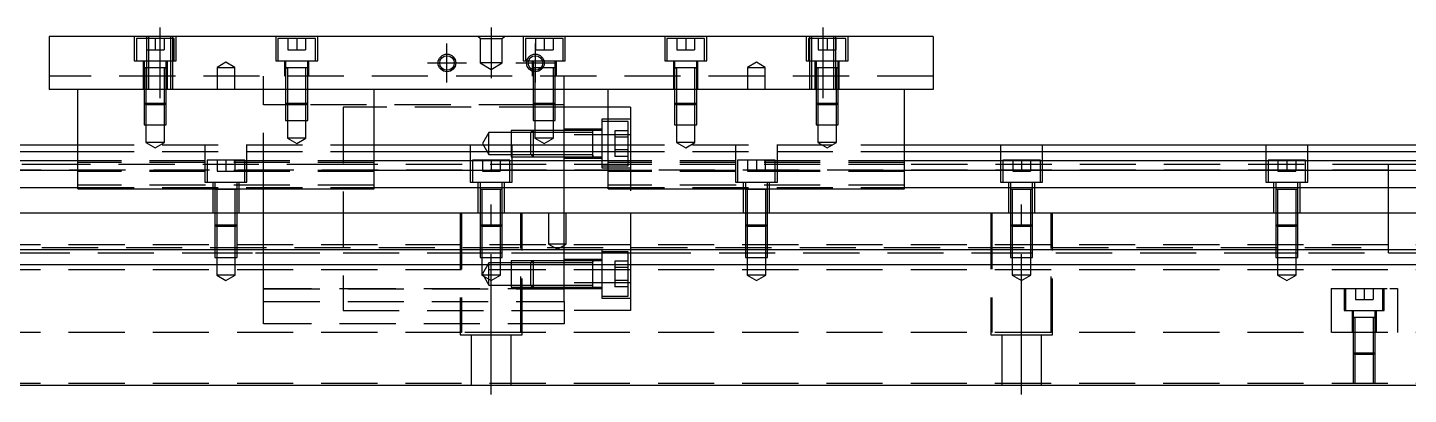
# Model space of a CAD drawing. Extents: x -20 to 746, y -277 to 102.
# Drawn here: x 155.1 to 467.5, y -239 to -156 of the extents above; entities that cross this region are included whole.
import ezdxf

# ---------------------------------------------------------------- set-up
doc = ezdxf.new("R2010")
doc.units = 0
doc.linetypes.add('CENTER', pattern=[50.8, 31.75, -6.35, 6.35, -6.35])
doc.linetypes.add('DASHED', pattern=[19.05, 12.7, -6.35])
doc.layers.get('0').update_dxf_attribs({"linetype": 'CONTINUOUS'})
doc.layers.add('CENTER', color=1, linetype='CENTER')

msp = doc.modelspace()

# ---------------------------------------------------------------- linework, layer by layer
at = {"color": 7, "linetype": 'CONTINUOUS'}
for p, q in [((360, -158.03), (160, -158.03)), ((160, -158.03), (160, -170.03)), ((360, -158.03), (360, -170.03)), ((269.9, -165.13), (269.9, -165.676966)), ((271.67033, -165.13), (271.229838, -165.13)), ((269.9, -165.676966), (269.9, -166.027498)), ((360, -170.03), (160, -170.03)), ((166.5, -192.53), (166.5, -170.03)), ((233.5, -192.53), (233.5, -170.03)), ((276.5, -182.53), (276.5, -170.03)), ((286.5, -192.53), (286.5, -170.03)), ((353.5, -192.53), (353.5, -170.03)), ((286.5, -174.03), (276.5, -174.03)), ((0, -182.53), (166.5, -182.53)), ((0, -184.069608), (166.5, -184.069608)), ((233.5, -182.53), (286.5, -182.53)), ((233.5, -184.069608), (286.5, -184.069608)), ((353.5, -182.53), (520, -182.53)), ((353.5, -184.069608), (520, -184.069608)), ((166.5, -186.15154), (0, -186.15154)), ((286.5, -186.15154), (233.5, -186.15154)), ((520, -186.15154), (353.5, -186.15154)), ((166.5, -188.366666), (0, -188.366666)), ((286.5, -188.366666), (233.5, -188.366666)), ((520, -188.366666), (353.5, -188.366666)), ((0, -192.211934), (166.5, -192.211934)), ((166.5, -192.53), (233.5, -192.53)), ((233.5, -192.211934), (286.5, -192.211934)), ((286.5, -192.53), (353.5, -192.53)), ((353.5, -192.211934), (520, -192.211934)), ((520, -198.03), (0, -198.03)), ((520, -206.33), (0, -206.33)), ((520, -209.73), (0, -209.73)), ((520, -237.03), (0, -237.03))]:
    msp.add_line(p, q, dxfattribs=at)
at = {"color": 3, "linetype": 'DASHED'}
for p, q in [((179.25, -158.03), (179.25, -163.53)), ((188.25, -158.53), (179.75, -158.53)), ((179.75, -158.53), (179.75, -163.53)), ((182, -158.53), (182, -161.03)), ((182.000006, -158.03), (182.000006, -170.03)), ((182.5, -158.03), (182.5, -170.03)), ((184, -158.53), (184, -161.03)), ((186, -158.53), (186, -161.03)), ((187.5, -170.03), (187.5, -158.03)), ((187.999994, -170.03), (187.999994, -158.03)), ((188.25, -163.53), (188.25, -158.53)), ((188.75, -163.53), (188.75, -158.03)), ((211.25, -158.03), (211.25, -163.53)), ((212.999994, -158.53), (211.75, -158.53)), ((211.75, -158.53), (211.75, -163.53)), ((220.25, -158.53), (212.999994, -158.53)), ((214, -158.53), (214, -161.03)), ((216, -158.53), (216, -161.03)), ((218, -158.53), (218, -161.03)), ((220.25, -163.53), (220.25, -158.53)), ((220.75, -163.53), (220.75, -158.03)), ((257.5, -158.53), (257, -158.03)), ((257.5, -158.53), (257.5, -164.03)), ((257.5, -158.53), (262.5, -158.53)), ((262.5, -158.53), (263, -158.03)), ((262.5, -164.03), (262.5, -158.53)), ((267.25, -158.03), (267.25, -163.53)), ((276.25, -158.53), (267.75, -158.53)), ((267.75, -158.53), (267.75, -163.53)), ((270, -158.53), (270, -161.03)), ((272, -158.53), (272, -161.03)), ((274, -158.53), (274, -161.03)), ((276.25, -163.53), (276.25, -158.53)), ((276.75, -163.53), (276.75, -158.03)), ((299.25, -158.03), (299.25, -163.53)), ((308.25, -158.53), (299.75, -158.53)), ((299.75, -158.53), (299.75, -163.53)), ((302, -158.53), (302, -161.03)), ((304, -158.53), (304, -161.03)), ((306, -158.53), (306, -161.03)), ((308.25, -163.53), (308.25, -158.53)), ((308.75, -163.53), (308.75, -158.03)), ((331.25, -158.03), (331.25, -163.53)), ((340.25, -158.53), (331.75, -158.53)), ((331.75, -158.53), (331.75, -163.53)), ((332.000006, -158.03), (332.000006, -170.03)), ((332.5, -158.03), (332.5, -170.03)), ((334, -158.53), (334, -161.03)), ((336, -158.53), (336, -161.03)), ((337.5, -170.03), (337.5, -158.03)), ((337.999994, -170.03), (337.999994, -158.03)), ((338, -158.53), (338, -161.03)), ((340.25, -163.53), (340.25, -158.53)), ((340.75, -163.53), (340.75, -158.03)), ((182, -161.03), (184, -161.03)), ((184, -161.03), (186, -161.03)), ((214, -161.03), (216, -161.03)), ((216, -161.03), (218, -161.03)), ((270, -161.03), (272, -161.03)), ((272, -161.03), (274, -161.03)), ((302, -161.03), (304, -161.03)), ((304, -161.03), (306, -161.03)), ((334, -161.03), (336, -161.03)), ((336, -161.03), (338, -161.03)), ((179.25, -163.53), (188.75, -163.53)), ((181.25, -163.53), (181.25, -170.03)), ((181.5, -163.53), (181.5, -165.13)), ((181.5, -165.125), (181.5, -165.13)), ((181.5, -165.13), (181.757448, -165.13)), ((181.757468, -165.13), (181.5, -165.13)), ((181.5, -165.13), (181.5, -165.135)), ((181.5, -165.13), (181.5, -170.02998)), ((186.242552, -165.13), (181.757468, -165.13)), ((181.9, -165.13), (181.9, -170.02998)), ((186.1, -170.02998), (186.1, -165.13)), ((186.5, -165.13), (186.242552, -165.13)), ((186.242602, -165.13), (186.5, -165.13)), ((186.5, -165.13), (186.5, -163.53)), ((186.5, -165.13), (186.5, -165.125)), ((186.5, -165.135), (186.5, -165.13)), ((186.5, -170.02998), (186.5, -165.13)), ((186.75, -170.03), (186.75, -163.53)), ((200, -163.8753), (198, -165.03)), ((198, -165.03), (200, -165.03)), ((198, -165.03), (198, -170.03)), ((202, -165.03), (200, -163.8753)), ((200, -165.03), (202, -165.03)), ((202, -170.03), (202, -165.03)), ((211.25, -163.53), (220.75, -163.53)), ((213.25, -163.53), (213.25, -167.03)), ((213.5, -163.53), (213.5, -165.13)), ((213.5, -165.125), (213.5, -165.13)), ((213.5, -165.13), (213.757448, -165.13)), ((213.757468, -165.13), (213.5, -165.13)), ((213.5, -165.13), (213.5, -165.135)), ((213.5, -165.13), (213.5, -167.02998)), ((218.5, -165.13), (213.757468, -165.13)), ((213.9, -165.13), (213.9, -167.02998)), ((218.1, -167.02998), (218.1, -165.13)), ((218.5, -165.13), (218.5, -163.53)), ((218.5, -165.13), (218.5, -165.125)), ((218.5, -165.135), (218.5, -165.13)), ((218.5, -167.02998), (218.5, -165.13)), ((218.75, -167.03), (218.75, -163.53)), ((262.5, -164.03), (257.5, -164.03)), ((257.5, -164.03), (260, -165.473376)), ((260, -165.473376), (262.5, -164.03)), ((267.25, -163.53), (276.75, -163.53)), ((269.25, -163.53), (269.25, -167.03)), ((269.5, -163.53), (269.5, -165.13)), ((269.5, -165.125), (269.5, -165.13)), ((269.757468, -165.13), (269.5, -165.13)), ((269.5, -165.13), (269.5, -165.135)), ((269.5, -165.13), (269.5, -165.602418)), ((271.229562, -165.13), (269.757468, -165.13)), ((271.669968, -165.13), (271.229562, -165.13)), ((274.242552, -165.13), (271.669968, -165.13)), ((274.1, -167.02998), (274.1, -165.13)), ((274.5, -165.13), (274.242552, -165.13)), ((274.5, -165.13), (274.5, -163.53)), ((274.5, -165.13), (274.5, -165.125)), ((274.5, -165.135), (274.5, -165.13)), ((274.5, -167.02998), (274.5, -165.13)), ((274.75, -167.03), (274.75, -163.53)), ((299.25, -163.53), (308.75, -163.53)), ((301.25, -163.53), (301.25, -170.03)), ((301.5, -163.53), (301.5, -165.13)), ((301.5, -165.125), (301.5, -165.13)), ((301.5, -165.13), (301.757448, -165.13)), ((301.757468, -165.13), (301.5, -165.13)), ((301.5, -165.13), (301.5, -165.135)), ((301.5, -165.13), (301.5, -170.02998)), ((306.242552, -165.13), (301.757468, -165.13)), ((301.9, -165.13), (301.9, -170.02998)), ((306.1, -170.02998), (306.1, -165.13)), ((306.5, -165.13), (306.242552, -165.13)), ((306.242602, -165.13), (306.5, -165.13)), ((306.5, -165.13), (306.5, -163.53)), ((306.5, -165.13), (306.5, -165.125)), ((306.5, -165.135), (306.5, -165.13)), ((306.5, -170.02998), (306.5, -165.13)), ((306.75, -170.03), (306.75, -163.53)), ((320, -163.8753), (318, -165.03)), ((318, -165.03), (320, -165.03)), ((318, -165.03), (318, -170.03)), ((322, -165.03), (320, -163.8753)), ((320, -165.03), (322, -165.03)), ((322, -170.03), (322, -165.03)), ((331.25, -163.53), (340.75, -163.53)), ((333.25, -163.53), (333.25, -170.03)), ((333.5, -163.53), (333.5, -165.13)), ((333.5, -165.125), (333.5, -165.13)), ((333.5, -165.13), (333.757448, -165.13)), ((333.757468, -165.13), (333.5, -165.13)), ((333.5, -165.13), (333.5, -165.135)), ((333.5, -165.13), (333.5, -170.02998)), ((338.242552, -165.13), (333.757468, -165.13)), ((333.9, -165.13), (333.9, -170.02998)), ((338.1, -170.02998), (338.1, -165.13)), ((338.5, -165.13), (338.242552, -165.13)), ((338.242602, -165.13), (338.5, -165.13)), ((338.5, -165.13), (338.5, -163.53)), ((338.5, -165.13), (338.5, -165.125)), ((338.5, -165.135), (338.5, -165.13)), ((338.5, -170.02998), (338.5, -165.13)), ((338.75, -170.03), (338.75, -163.53)), ((360, -167.03), (160, -167.03)), ((208.5, -170.03), (208.5, -167.03)), ((213.5, -167.03), (213.5, -173.13)), ((213.500006, -167.03), (213.500006, -173.13)), ((213.9, -167.03), (213.9, -173.53)), ((218.1, -173.53), (218.1, -167.03)), ((218.499994, -173.13), (218.499994, -167.03)), ((218.5, -173.13), (218.5, -167.03)), ((269.5, -165.602418), (269.5, -165.966492)), ((269.5, -165.966492), (269.5, -167.02998)), ((269.5, -167.03), (269.5, -173.13)), ((269.500006, -167.03), (269.500006, -173.13)), ((269.9, -166.027498), (269.9, -167.02998)), ((269.9, -167.03), (269.9, -173.53)), ((274.1, -170.03), (274.1, -167.03)), ((274.499994, -170.03), (274.499994, -167.03)), ((274.5, -170.03), (274.5, -167.03)), ((276.5, -170.03), (276.5, -167.03)), ((181.5, -170.03), (181.5, -173.13)), ((181.500006, -170.03), (181.500006, -173.130006)), ((181.9, -170.03), (181.9, -173.53)), ((186.1, -173.53), (186.1, -170.03)), ((186.499994, -173.130006), (186.499994, -170.03)), ((186.5, -173.13), (186.5, -170.03)), ((208.5, -192.53), (208.5, -170.03)), ((274.1, -173.53), (274.1, -170.03)), ((274.499994, -173.130006), (274.499994, -170.03)), ((274.5, -173.13), (274.5, -170.03)), ((301.5, -170.03), (301.5, -173.13)), ((301.500006, -170.03), (301.500006, -173.130006)), ((301.9, -170.03), (301.9, -173.53)), ((306.1, -173.53), (306.1, -170.03)), ((306.499994, -173.130006), (306.499994, -170.03)), ((306.5, -173.13), (306.5, -170.03)), ((333.5, -170.03), (333.5, -173.13)), ((333.500006, -170.03), (333.500006, -173.130006)), ((333.9, -170.03), (333.9, -173.53)), ((338.1, -173.53), (338.1, -170.03)), ((338.499994, -173.130006), (338.499994, -170.03)), ((338.5, -173.13), (338.5, -170.03)), ((181.5, -173.13), (186.5, -173.13)), ((181.5, -173.13), (181.9, -173.53)), ((181.500006, -173.13002), (181.500006, -178.03)), ((186.1, -173.53), (181.9, -173.53)), ((181.9, -173.53002), (181.9, -178.03)), ((186.1, -173.53), (186.5, -173.13)), ((186.1, -178.03), (186.1, -173.53002)), ((186.499994, -178.03), (186.499994, -173.13002)), ((213.9, -173.53), (208.5, -173.53)), ((213.5, -173.13), (218.5, -173.13)), ((213.5, -173.13), (213.9, -173.53)), ((213.500006, -173.13002), (213.500006, -177.03)), ((218.1, -173.53), (213.9, -173.53)), ((213.9, -173.53002), (213.9, -177.03)), ((218.1, -173.53), (218.5, -173.13)), ((269.9, -173.53), (218.1, -173.53)), ((218.1, -177.03), (218.1, -173.53002)), ((218.499994, -177.03), (218.499994, -173.13002)), ((226.5, -174.03), (226.5, -220.03)), ((274.499994, -174.03), (226.5, -174.03)), ((269.5, -173.13), (274.5, -173.13)), ((269.5, -173.13), (269.9, -173.53)), ((269.500006, -173.13002), (269.500006, -177.03)), ((274.1, -173.53), (269.9, -173.53)), ((269.9, -173.53002), (269.9, -177.03)), ((274.1, -173.53), (274.5, -173.13)), ((276.5, -173.53), (274.1, -173.53)), ((274.1, -177.03), (274.1, -173.53002)), ((274.499994, -177.03), (274.499994, -173.13002)), ((276.5, -174.03), (274.499994, -174.03)), ((291.5, -174.03), (286.5, -174.03)), ((291.5, -174.03), (291.5, -180.2968)), ((301.5, -173.13), (306.5, -173.13)), ((301.5, -173.13), (301.9, -173.53)), ((301.500006, -173.13002), (301.500006, -178.03)), ((306.1, -173.53), (301.9, -173.53)), ((301.9, -173.53002), (301.9, -178.03)), ((306.1, -173.53), (306.5, -173.13)), ((306.1, -178.03), (306.1, -173.53002)), ((306.499994, -178.03), (306.499994, -173.13002)), ((333.5, -173.13), (338.5, -173.13)), ((333.5, -173.13), (333.9, -173.53)), ((333.500006, -173.13002), (333.500006, -178.03)), ((338.1, -173.53), (333.9, -173.53)), ((333.9, -173.53002), (333.9, -178.03)), ((338.1, -173.53), (338.5, -173.13)), ((338.1, -178.03), (338.1, -173.53002)), ((338.499994, -178.03), (338.499994, -173.13002)), ((181.500006, -178.03), (186.499994, -178.03)), ((181.9, -178.03), (181.9, -182.03)), ((186.1, -182.03), (186.1, -178.03)), ((213.500006, -177.03), (218.499994, -177.03)), ((213.9, -177.03), (213.9, -181.03)), ((218.1, -181.03), (218.1, -177.03)), ((269.500006, -177.03), (274.499994, -177.03)), ((269.9, -177.03), (269.9, -181.03)), ((274.1, -181.03), (274.1, -177.03)), ((285, -176.78), (285, -187.78)), ((291.5, -176.78), (285, -176.78)), ((287.499994, -177.28), (285, -177.28)), ((291, -177.28), (287.499994, -177.28)), ((291, -187.28), (291, -177.28)), ((301.500006, -178.03), (306.499994, -178.03)), ((301.9, -178.03), (301.9, -182.03)), ((306.1, -182.03), (306.1, -178.03)), ((333.500006, -178.03), (338.499994, -178.03)), ((333.9, -178.03), (333.9, -182.03)), ((338.1, -182.03), (338.1, -178.03)), ((218.1, -181.03), (213.9, -181.03)), ((213.9, -181.03), (216, -182.242436)), ((216, -182.242436), (218.1, -181.03)), ((259.5, -179.78), (258.056624, -182.28)), ((259.5, -184.78), (259.5, -179.78)), ((264.5, -179.78), (259.5, -179.78)), ((264.5, -179.280006), (264.5, -185.279994)), ((269.49998, -179.280006), (264.5, -179.280006)), ((268.99998, -179.78), (264.5, -179.78)), ((269.5, -179.28), (269, -179.78)), ((269, -184.78), (269, -179.78)), ((276.5, -179.78), (269, -179.78)), ((269.5, -179.28), (269.5, -185.28)), ((276.5, -179.28), (269.5, -179.28)), ((276.5, -179.280006), (269.5, -179.280006)), ((274.1, -181.03), (269.9, -181.03)), ((269.9, -181.03), (272, -182.242436)), ((272, -182.242436), (274.1, -181.03)), ((285, -178.98), (276.5, -178.98)), ((291.5, -180.2968), (276.5, -180.2968)), ((283.005, -179.28), (276.50002, -179.28)), ((283, -179.78), (276.50002, -179.78)), ((285, -179.28), (282.995, -179.28)), ((283, -179.78), (283, -179.279994)), ((283, -182.28), (283, -179.279994)), ((283, -185.280006), (283, -179.279994)), ((283, -184.78), (283, -179.78)), ((288, -179.393248), (288, -180.836624)), ((291, -179.393248), (288, -179.393248)), ((291, -180.836624), (288, -180.836624)), ((288, -180.836624), (288, -183.723376)), ((291.5, -180.2968), (291.5, -198.03)), ((166.5, -182.53), (233.5, -182.53)), ((166.5, -184.069608), (233.5, -184.069608)), ((186.1, -182.03), (181.9, -182.03)), ((181.9, -182.03), (184, -183.242436)), ((184, -183.242436), (186.1, -182.03)), ((195.25, -182.53), (195.25, -191.03)), ((204.75, -191.03), (204.75, -182.53)), ((255.25, -182.53), (255.25, -191.03)), ((258.056624, -182.28), (259.5, -184.78)), ((264.75, -191.03), (264.75, -182.53)), ((276.5, -192.53), (276.5, -182.53)), ((283, -184.930204), (283, -182.031394)), ((286.5, -182.53), (353.5, -182.53)), ((286.5, -184.069608), (353.5, -184.069608)), ((291, -183.723376), (288, -183.723376)), ((288, -183.723376), (288, -185.166752)), ((306.1, -182.03), (301.9, -182.03)), ((301.9, -182.03), (304, -183.242436)), ((304, -183.242436), (306.1, -182.03)), ((315.25, -182.53), (315.25, -191.03)), ((324.75, -191.03), (324.75, -182.53)), ((338.1, -182.03), (333.9, -182.03)), ((333.9, -182.03), (336, -183.242436)), ((336, -183.242436), (338.1, -182.03)), ((375.25, -182.53), (375.25, -191.03)), ((384.75, -191.03), (384.75, -182.53)), ((435.25, -182.53), (435.25, -191.03)), ((444.75, -191.03), (444.75, -182.53)), ((166.5, -187.03), (28, -187.03)), ((233.5, -186.15154), (166.5, -186.15154)), ((233.5, -186.55668), (166.5, -186.55668)), ((226.49998, -187.03), (166.5, -187.03)), ((204.25, -186.03), (195.75, -186.03)), ((195.75, -186.03), (195.75, -191.03)), ((198, -186.03), (198, -188.53)), ((200, -186.03), (200, -188.53)), ((202, -186.03), (202, -188.53)), ((204.25, -191.03), (204.25, -186.03)), ((291.5, -187.03), (226.5, -187.03)), ((264.25, -186.03), (255.75, -186.03)), ((255.75, -186.03), (255.75, -191.03)), ((258, -186.03), (258, -188.53)), ((259.5, -184.78), (264.5, -184.78)), ((260, -186.03), (260, -188.53)), ((262, -186.03), (262, -188.53)), ((264.25, -191.03), (264.25, -186.03)), ((264.5, -184.78), (268.99998, -184.78)), ((264.5, -185.279994), (269.49998, -185.279994)), ((269, -184.78), (269.5, -185.28)), ((269, -184.78), (276.5, -184.78)), ((269.5, -185.279994), (276.5, -185.279994)), ((269.5, -185.28), (276.5, -185.28)), ((276.5, -185.58), (285, -185.58)), ((276.50002, -184.78), (283, -184.78)), ((276.50002, -185.28), (283.005, -185.28)), ((282.995, -185.28), (285, -185.28)), ((283, -185.280006), (283, -184.78)), ((283, -185.28), (283, -184.930204)), ((283, -184.930204), (283, -185.28)), ((285, -187.28), (291, -187.28)), ((353.5, -186.15154), (286.5, -186.15154)), ((353.5, -186.55668), (286.5, -186.55668)), ((291, -185.166752), (288, -185.166752)), ((353.5, -187.03), (291.50002, -187.03)), ((324.25, -186.03), (315.75, -186.03)), ((315.75, -186.03), (315.75, -191.03)), ((318, -186.03), (318, -188.53)), ((320, -186.03), (320, -188.53)), ((322, -186.03), (322, -188.53)), ((324.25, -191.03), (324.25, -186.03)), ((463, -187.03), (353.5, -187.03)), ((384.25, -186.03), (375.75, -186.03)), ((375.75, -186.03), (375.75, -191.03)), ((378, -186.03), (378, -188.53)), ((380, -186.03), (380, -188.53)), ((382, -186.03), (382, -188.53)), ((384.25, -191.03), (384.25, -186.03)), ((444.25, -186.03), (435.75, -186.03)), ((435.75, -186.03), (435.75, -191.03)), ((438, -186.03), (438, -188.53)), ((440, -186.03), (440, -188.53)), ((442, -186.03), (442, -188.53)), ((444.25, -191.03), (444.25, -186.03)), ((463, -187.03), (462.995, -187.03)), ((463, -187.030502), (463, -187.03)), ((472, -187.03), (463, -187.03)), ((463.005, -187.03), (463, -187.03)), ((463, -197.230066), (463, -187.030502)), ((463, -188.28), (25, -188.28)), ((233.5, -188.366666), (166.5, -188.366666)), ((233.5, -188.61), (166.5, -188.61)), ((198, -188.53), (200, -188.53)), ((200, -188.53), (202, -188.53)), ((258, -188.53), (260, -188.53)), ((260, -188.53), (262, -188.53)), ((285, -187.78), (291.5, -187.78)), ((353.5, -188.366666), (286.5, -188.366666)), ((353.5, -188.61), (286.5, -188.61)), ((318, -188.53), (320, -188.53)), ((320, -188.53), (322, -188.53)), ((378, -188.53), (380, -188.53)), ((380, -188.53), (382, -188.53)), ((438, -188.53), (440, -188.53)), ((440, -188.53), (442, -188.53)), ((233.5, -191.707372), (166.5, -191.707372)), ((166.5, -192.211934), (233.5, -192.211934)), ((195.25, -191.03), (204.75, -191.03)), ((197, -191.03), (197, -198.03)), ((197.5, -191.03), (197.5, -192.63)), ((197.5, -192.625), (197.5, -192.63)), ((197.757468, -192.63), (197.5, -192.63)), ((197.5, -192.63), (197.5, -198.02998)), ((197.5, -192.63), (197.5, -192.635)), ((202.242552, -192.63), (197.757468, -192.63)), ((197.9, -192.63), (197.9, -198.02998)), ((202.1, -198.02998), (202.1, -192.63)), ((202.5, -192.63), (202.242552, -192.63)), ((202.5, -192.63), (202.5, -191.03)), ((202.5, -192.63), (202.5, -192.625)), ((202.5, -198.02998), (202.5, -192.63)), ((202.5, -192.635), (202.5, -192.63)), ((203, -198.03), (203, -191.03)), ((208.5, -198.03), (208.5, -192.53)), ((255.25, -191.03), (264.75, -191.03)), ((257, -191.03), (257, -198.03)), ((257.5, -191.03), (257.5, -192.63)), ((257.5, -192.625), (257.5, -192.63)), ((257.757468, -192.63), (257.5, -192.63)), ((257.5, -192.63), (257.5, -198.02998)), ((257.5, -192.63), (257.5, -192.635)), ((262.242552, -192.63), (257.757468, -192.63)), ((257.9, -192.63), (257.9, -198.02998)), ((262.1, -198.02998), (262.1, -192.63)), ((262.5, -192.63), (262.242552, -192.63)), ((262.5, -192.63), (262.5, -191.03)), ((262.5, -192.63), (262.5, -192.625)), ((262.5, -198.02998), (262.5, -192.63)), ((262.5, -192.635), (262.5, -192.63)), ((263, -198.03), (263, -191.03)), ((276.5, -198.03), (276.5, -192.53)), ((353.5, -191.707372), (286.5, -191.707372)), ((286.5, -192.211934), (353.5, -192.211934)), ((315.25, -191.03), (324.75, -191.03)), ((317, -191.03), (317, -198.03)), ((317.5, -191.03), (317.5, -192.63)), ((317.5, -192.625), (317.5, -192.63)), ((317.757468, -192.63), (317.5, -192.63)), ((317.5, -192.63), (317.5, -198.02998)), ((317.5, -192.63), (317.5, -192.635)), ((322.242552, -192.63), (317.757468, -192.63)), ((317.9, -192.63), (317.9, -198.02998)), ((322.1, -198.02998), (322.1, -192.63)), ((322.5, -192.63), (322.242552, -192.63)), ((322.5, -192.63), (322.5, -191.03)), ((322.5, -192.63), (322.5, -192.625)), ((322.5, -198.02998), (322.5, -192.63)), ((322.5, -192.635), (322.5, -192.63)), ((323, -198.03), (323, -191.03)), ((375.25, -191.03), (384.75, -191.03)), ((377, -191.03), (377, -198.03)), ((377.5, -191.03), (377.5, -192.63)), ((377.5, -192.625), (377.5, -192.63)), ((377.757468, -192.63), (377.5, -192.63)), ((377.5, -192.63), (377.5, -198.02998)), ((377.5, -192.63), (377.5, -192.635)), ((382.242552, -192.63), (377.757468, -192.63)), ((377.9, -192.63), (377.9, -198.02998)), ((382.1, -198.02998), (382.1, -192.63)), ((382.5, -192.63), (382.242552, -192.63)), ((382.5, -192.63), (382.5, -191.03)), ((382.5, -192.63), (382.5, -192.625)), ((382.5, -198.02998), (382.5, -192.63)), ((382.5, -192.635), (382.5, -192.63)), ((383, -198.03), (383, -191.03)), ((435.25, -191.03), (444.75, -191.03)), ((437, -191.03), (437, -198.03)), ((437.5, -191.03), (437.5, -192.63)), ((437.5, -192.625), (437.5, -192.63)), ((437.757468, -192.63), (437.5, -192.63)), ((437.5, -192.63), (437.5, -198.02998)), ((437.5, -192.63), (437.5, -192.635)), ((442.242552, -192.63), (437.757468, -192.63)), ((437.9, -192.63), (437.9, -198.02998)), ((442.1, -198.02998), (442.1, -192.63)), ((442.5, -192.63), (442.242552, -192.63)), ((442.5, -192.63), (442.5, -191.03)), ((442.5, -192.63), (442.5, -192.625)), ((442.5, -198.02998), (442.5, -192.63)), ((442.5, -192.635), (442.5, -192.63)), ((443, -198.03), (443, -191.03)), ((197.5, -198.03), (197.5, -200.63)), ((197.500006, -198.03), (197.500006, -200.630006)), ((197.9, -198.03), (197.9, -201.03)), ((202.1, -201.03), (202.1, -198.03)), ((202.499994, -200.630006), (202.499994, -198.03)), ((202.5, -200.63), (202.5, -198.03)), ((208.5, -206.33), (208.5, -198.03)), ((253, -198.03), (253, -225.53)), ((253.291796, -198.03), (253.291796, -225.03)), ((257.5, -198.03), (257.5, -200.63)), ((257.500006, -198.03), (257.500006, -200.630006)), ((257.9, -198.03), (257.9, -201.03)), ((262.1, -201.03), (262.1, -198.03)), ((262.499994, -200.630006), (262.499994, -198.03)), ((262.5, -200.63), (262.5, -198.03)), ((266.708204, -225.03), (266.708204, -198.03)), ((267, -225.53), (267, -198.03)), ((273, -198.03), (273, -205.03)), ((276.5, -206.33), (276.5, -198.03)), ((277, -205.03), (277, -198.03)), ((291.5, -198.03), (291.5, -201.03)), ((317.5, -198.03), (317.5, -200.63)), ((317.500006, -198.03), (317.500006, -200.630006)), ((317.9, -198.03), (317.9, -201.03)), ((322.1, -201.03), (322.1, -198.03)), ((322.499994, -200.630006), (322.499994, -198.03)), ((322.5, -200.63), (322.5, -198.03)), ((373, -198.03), (373, -225.53)), ((373.291796, -198.03), (373.291796, -225.03)), ((377.5, -198.03), (377.5, -200.63)), ((377.500006, -198.03), (377.500006, -200.630006)), ((377.9, -198.03), (377.9, -201.03)), ((382.1, -201.03), (382.1, -198.03)), ((382.499994, -200.630006), (382.499994, -198.03)), ((382.5, -200.63), (382.5, -198.03)), ((386.708204, -225.03), (386.708204, -198.03)), ((387, -225.53), (387, -198.03)), ((437.5, -198.03), (437.5, -200.63)), ((437.500006, -198.03), (437.500006, -200.630006)), ((437.9, -198.03), (437.9, -201.03)), ((442.1, -201.03), (442.1, -198.03)), ((442.499994, -200.630006), (442.499994, -198.03)), ((442.5, -200.63), (442.5, -198.03)), ((463, -207.03), (463, -197.230066)), ((197.5, -200.63), (202.5, -200.63)), ((197.5, -200.63), (197.9, -201.03)), ((197.500006, -200.63002), (197.500006, -206.33)), ((202.1, -201.03), (197.9, -201.03)), ((197.9, -201.03002), (197.9, -208.03)), ((202.1, -201.03), (202.5, -200.63)), ((202.1, -208.03), (202.1, -201.03002)), ((202.499994, -206.33), (202.499994, -200.63002)), ((257.5, -200.63), (262.5, -200.63)), ((257.5, -200.63), (257.9, -201.03)), ((257.500006, -200.63002), (257.500006, -206.33)), ((262.1, -201.03), (257.9, -201.03)), ((257.9, -201.03002), (257.9, -208.03)), ((262.1, -201.03), (262.5, -200.63)), ((262.1, -208.03), (262.1, -201.03002)), ((262.499994, -206.33), (262.499994, -200.63002)), ((291.5, -201.03), (291.5, -206.33)), ((317.5, -200.63), (322.5, -200.63)), ((317.5, -200.63), (317.9, -201.03)), ((317.500006, -200.63002), (317.500006, -206.33)), ((322.1, -201.03), (317.9, -201.03)), ((317.9, -201.03002), (317.9, -208.03)), ((322.1, -201.03), (322.5, -200.63)), ((322.1, -208.03), (322.1, -201.03002)), ((322.499994, -206.33), (322.499994, -200.63002)), ((377.5, -200.63), (382.5, -200.63)), ((377.5, -200.63), (377.9, -201.03)), ((377.500006, -200.63002), (377.500006, -206.33)), ((382.1, -201.03), (377.9, -201.03)), ((377.9, -201.03002), (377.9, -208.03)), ((382.1, -201.03), (382.5, -200.63)), ((382.1, -208.03), (382.1, -201.03002)), ((382.499994, -206.33), (382.499994, -200.63002)), ((437.5, -200.63), (442.5, -200.63)), ((437.5, -200.63), (437.9, -201.03)), ((437.500006, -200.63002), (437.500006, -206.33)), ((442.1, -201.03), (437.9, -201.03)), ((437.9, -201.03002), (437.9, -208.03)), ((442.1, -201.03), (442.5, -200.63)), ((442.1, -208.03), (442.1, -201.03002)), ((442.499994, -206.33), (442.499994, -200.63002)), ((520, -205.18), (0, -205.18)), ((25, -205.78), (463, -205.78)), ((277, -205.03), (273, -205.03)), ((273, -205.03), (275, -206.1847)), ((275, -206.1847), (277, -205.03)), ((56.708204, -207.03), (193.291796, -207.03)), ((193.291796, -207.03), (206.708204, -207.03)), ((197.500006, -206.33), (197.500006, -208.03)), ((197.500006, -207.03), (202.499994, -207.03)), ((197.500006, -208.03), (202.499994, -208.03)), ((197.9, -208.03), (197.9, -212.03)), ((202.1, -212.03), (202.1, -208.03)), ((202.499994, -208.03), (202.499994, -206.33)), ((206.708204, -207.03), (208.5, -207.03)), ((208.5, -209.73), (208.5, -206.33)), ((208.5, -207.03), (226.49998, -207.03)), ((226.5, -207.029994), (276.5, -207.029994)), ((226.5, -207.03), (276.5, -207.03)), ((257.500006, -206.33), (257.500006, -208.03)), ((257.500006, -207.03), (262.499994, -207.03)), ((257.500006, -208.03), (262.499994, -208.03)), ((257.9, -208.03), (257.9, -212.03)), ((259.5, -209.28), (258.056624, -211.78)), ((259.5, -214.28), (259.5, -209.28)), ((264.5, -209.28), (259.5, -209.28)), ((262.1, -212.03), (262.1, -208.03)), ((262.499994, -208.03), (262.499994, -206.33)), ((264.5, -208.780006), (264.5, -214.779994)), ((269.49998, -208.780006), (264.5, -208.780006)), ((268.99998, -209.28), (264.5, -209.28)), ((269.5, -208.78), (269, -209.28)), ((269, -214.28), (269, -209.28)), ((276.5, -209.28), (269, -209.28)), ((269.5, -208.78), (269.5, -214.78)), ((276.5, -208.78), (269.5, -208.78)), ((276.5, -208.780006), (269.5, -208.780006)), ((276.5, -209.73), (276.5, -206.33)), ((276.5, -207.029994), (285, -207.029994)), ((276.5, -207.03), (285, -207.03)), ((285, -208.48), (276.5, -208.48)), ((283.005, -208.78), (276.50002, -208.78)), ((283, -209.28), (276.50002, -209.28)), ((285, -208.78), (282.995, -208.78)), ((283, -208.78), (283, -209.12965)), ((283, -209.129602), (283, -208.78)), ((283, -208.78), (283, -209.12965)), ((283, -209.129602), (283, -208.78)), ((283, -209.72965), (283, -209.129602)), ((283, -209.73), (283, -209.28)), ((285, -206.28), (285, -217.28)), ((291.5, -206.28), (285, -206.28)), ((287.500006, -206.78), (285, -206.78)), ((285, -207.029994), (287.500006, -207.029994)), ((285, -207.03), (287.500006, -207.03)), ((291, -206.78), (287.500006, -206.78)), ((287.500006, -207.029994), (291, -207.029994)), ((287.500006, -207.03), (291, -207.03)), ((288, -208.893248), (288, -210.336624)), ((291, -208.893248), (288, -208.893248)), ((291, -208.03), (291, -206.78)), ((291, -207.029994), (291.5, -207.029994)), ((291, -207.03), (291.5, -207.03)), ((291, -209.73), (291, -208.03)), ((291.5, -206.33), (291.5, -208.03)), ((291.5, -208.03), (291.5, -209.73)), ((291.50002, -207.03), (292.499994, -207.03)), ((292.499994, -207.03), (463.005, -207.03)), ((317.500006, -206.33), (317.500006, -208.03)), ((317.500006, -207.03), (322.499994, -207.03)), ((317.500006, -208.03), (322.499994, -208.03)), ((317.9, -208.03), (317.9, -212.03)), ((322.1, -212.03), (322.1, -208.03)), ((322.499994, -208.03), (322.499994, -206.33)), ((377.500006, -206.33), (377.500006, -208.03)), ((377.500006, -207.03), (382.499994, -207.03)), ((377.500006, -208.03), (382.499994, -208.03)), ((377.9, -208.03), (377.9, -212.03)), ((382.1, -212.03), (382.1, -208.03)), ((382.499994, -208.03), (382.499994, -206.33)), ((437.500006, -206.33), (437.500006, -208.03)), ((437.500006, -207.03), (442.499994, -207.03)), ((437.500006, -208.03), (442.499994, -208.03)), ((437.9, -208.03), (437.9, -212.03)), ((442.1, -212.03), (442.1, -208.03)), ((442.499994, -208.03), (442.499994, -206.33)), ((462.995, -207.03), (463.291796, -207.03)), ((463.291796, -207.03), (472, -207.03)), ((520, -210.88), (0, -210.88)), ((202.1, -212.03), (197.9, -212.03)), ((197.9, -212.03), (200, -213.242436)), ((200, -213.242436), (202.1, -212.03)), ((208.5, -218.03), (208.5, -209.73)), ((262.1, -212.03), (257.9, -212.03)), ((257.9, -212.03), (260, -213.242436)), ((258.056624, -211.78), (259.5, -214.28)), ((260, -213.242436), (262.1, -212.03)), ((276.5, -218.03), (276.5, -209.73)), ((283, -211.61996), (283, -209.72965)), ((283, -214.430204), (283, -211.61996)), ((291, -210.336624), (288, -210.336624)), ((288, -210.336624), (288, -213.223376)), ((291, -216.78), (291, -209.73)), ((291.5, -209.73), (291.5, -213.7632)), ((322.1, -212.03), (317.9, -212.03)), ((317.9, -212.03), (320, -213.242436)), ((320, -213.242436), (322.1, -212.03)), ((382.1, -212.03), (377.9, -212.03)), ((377.9, -212.03), (380, -213.242436)), ((380, -213.242436), (382.1, -212.03)), ((442.1, -212.03), (437.9, -212.03)), ((437.9, -212.03), (440, -213.242436)), ((440, -213.242436), (442.1, -212.03)), ((208.5, -215.120052), (276.5, -215.120052)), ((276.5, -215.120052), (208.5, -215.120052)), ((259.5, -214.28), (264.5, -214.28)), ((264.5, -214.28), (268.99998, -214.28)), ((264.5, -214.779994), (269.49998, -214.779994)), ((269, -214.28), (276.5, -214.28)), ((269, -214.28), (269.5, -214.78)), ((269.5, -214.779994), (276.5, -214.779994)), ((269.5, -214.78), (276.5, -214.78)), ((291.5, -213.7632), (276.5, -213.7632)), ((276.5, -215.08), (285, -215.08)), ((276.50002, -214.28), (283, -214.28)), ((276.50002, -214.78), (283, -214.78)), ((282.995, -214.78), (283, -214.78)), ((283, -214.780006), (283, -214.28)), ((283, -214.78), (283, -214.430204)), ((283, -214.78), (285, -214.78)), ((283, -214.78), (283.005, -214.78)), ((291, -213.223376), (288, -213.223376)), ((288, -213.223376), (288, -214.666752)), ((291, -214.666752), (288, -214.666752)), ((291.5, -213.7632), (291.5, -220.03)), ((450, -215.03), (463.291796, -215.03)), ((450, -215.03), (450, -225.03)), ((453, -215.03), (453, -220.03)), ((453.25, -215.03), (453.25, -220.03)), ((455.5, -215.03), (455.5, -217.53)), ((457.5, -215.03), (457.5, -217.53)), ((459.5, -215.03), (459.5, -217.53)), ((461.75, -220.03), (461.75, -215.03)), ((462, -220.03), (462, -215.03)), ((463.291796, -215.03), (465, -215.03)), ((465, -215.03), (465, -225.03)), ((208.5, -218.03), (276.5, -218.03)), ((208.5, -223.03), (208.5, -218.03)), ((276.5, -218.03), (276.5, -223.03)), ((285, -216.78), (291, -216.78)), ((285, -217.28), (291.5, -217.28)), ((455.5, -217.53), (457.5, -217.53)), ((457.5, -217.53), (459.5, -217.53)), ((226.5, -220.03), (276.5, -220.03)), ((291.5, -220.03), (276.5, -220.03)), ((453, -220.03), (462, -220.03)), ((454.75, -220.03), (454.75, -225.03)), ((455, -220.03), (455, -221.635)), ((455, -221.625), (455, -225.02998)), ((455, -221.63), (455.257448, -221.63)), ((455.257468, -221.63), (455, -221.63)), ((459.742552, -221.63), (455.257468, -221.63)), ((455.4, -221.63), (455.4, -225.02998)), ((459.6, -225.02998), (459.6, -221.63)), ((460, -221.63), (459.742552, -221.63)), ((459.742602, -221.63), (460, -221.63)), ((460, -221.635), (460, -220.03)), ((460, -225.02998), (460, -221.625)), ((460.25, -225.03), (460.25, -220.03)), ((276.5, -223.03), (208.5, -223.03)), ((520, -225.03), (0, -225.03)), ((253, -225.53), (260, -225.53)), ((266.708204, -225.03), (253.291796, -225.03)), ((255.5, -225.53), (255.5, -237.03)), ((260, -225.53), (267, -225.53)), ((264.5, -237.03), (264.5, -225.53)), ((373, -225.53), (380, -225.53)), ((386.708204, -225.03), (373.291796, -225.03)), ((375.5, -225.53), (375.5, -237.03)), ((380, -225.53), (387, -225.53)), ((384.5, -237.03), (384.5, -225.53)), ((455, -225.03), (455, -229.63)), ((455.000006, -225.03), (455.000006, -229.630006)), ((455.4, -225.03), (455.4, -230.03)), ((459.6, -230.03), (459.6, -225.03)), ((459.999994, -229.630006), (459.999994, -225.03)), ((460, -229.63), (460, -225.03)), ((455, -229.63), (460, -229.63)), ((455, -229.63), (455.4, -230.03)), ((455.000006, -229.63002), (455.000006, -236.53)), ((459.6, -230.03), (455.4, -230.03)), ((455.4, -230.03002), (455.4, -236.53)), ((459.6, -230.03), (460, -229.63)), ((459.6, -236.53), (459.6, -230.03002)), ((459.999994, -236.53), (459.999994, -229.63002)), ((520, -236.53), (6.499992, -236.53))]:
    msp.add_line(p, q, dxfattribs=at)
at = {"color": 3, "linetype": 'CONTINUOUS'}
for centre in [(250, -164.03), (270, -164.03)]:
    msp.add_circle(centre, 2, dxfattribs=at)
at = {"color": 7, "linetype": 'CONTINUOUS'}
for centre in [(250, -164.03), (270, -164.03)]:
    msp.add_circle(centre, 1.65, dxfattribs=at)
at = {"layer": 'CENTER', "color": 1, "linetype": 'CENTER'}
for p, q in [((185, -156.03), (185, -172.03)), ((260, -156.03), (260, -167.473376)), ((335, -156.03), (335, -172.03)), ((250, -168.43), (250, -159.63)), ((270, -168.43), (270, -159.63)), ((245.6, -164.03), (254.4, -164.03)), ((265.6, -164.03), (274.4, -164.03)), ((260, -239.03), (260, -196.03)), ((380, -239.03), (380, -196.03))]:
    msp.add_line(p, q, dxfattribs=at)

doc.saveas('drawing.dxf')
